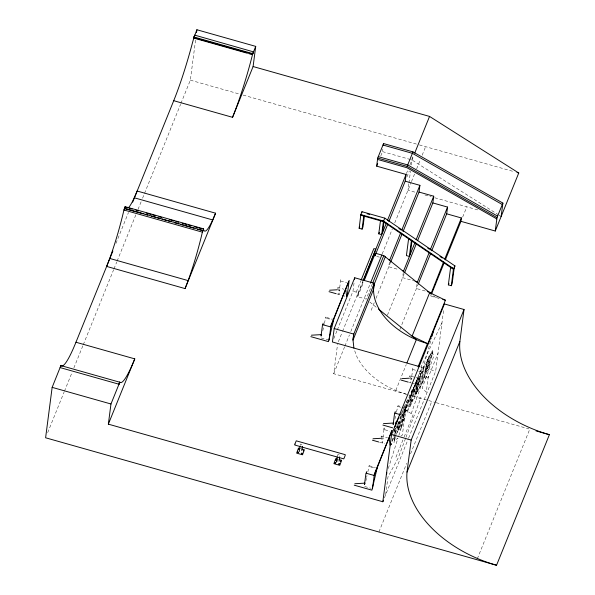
<?xml version="1.0" encoding="UTF-8"?>
<svg xmlns="http://www.w3.org/2000/svg" width="595" height="595" viewBox="0 0 595 595"><rect width="100%" height="100%" fill="white"/><g stroke="black" fill="none" stroke-linecap="round" stroke-linejoin="round"><path stroke-width="0.45" stroke-dasharray="2.98 2.23" d="M441.959 322.899L421.431 366.037L423.335 381.655L415.764 394.173L416.857 379.803L396.486 434.737M397.586 424.852L395.378 434.514M395.787 434.573L395.913 433.443M400.457 415.912L398.635 426.414L396.597 434.186M180.932 103.433L190.348 80.169L195.591 39.835M340.742 279.657L339.262 291.081L339.849 289.631L337.283 289.78M406.028 394.158L333.728 373.72L337.536 344.386M337.305 329.942L352.976 291.215L354.144 282.253M372.396 283.763L366.178 299.129L357.684 296.726L358.205 292.688L352.976 291.215M380.8 155.897L382.526 151.636L382.853 149.114M389.413 261.919L388.78 266.768L398.992 269.654M408.832 183.862L408.006 190.199L416.031 192.46M408.951 182.955L410.476 171.196M411.279 164.986L412.372 156.589M403.306 272.332L402.614 277.649L414.812 281.093M383.998 429.531L382.682 439.608L383.269 438.158L381.566 438.262M385.657 494.787L387.985 476.87L398.144 458.061L405.641 438.195M416.998 284.276L416.448 288.523L425.633 291.126M403.06 413.815L401.142 428.608L396.783 427.374M412.833 368.074L411.353 379.506L411.941 378.056L410.23 378.152M402.889 415.161L420.68 370.291M439.177 298.437L430.713 296.042L431.018 293.714M426.191 377.081L426.28 376.39L425.603 378.532L426.191 377.081L428.147 377.632L438.017 353.259M428.326 376.293L426.258 392.187L422.212 388.148L433.748 356.219L432.052 351.437L403.737 407.731M408.587 438.136L435.689 371.176L443.714 309.37M399.141 421.446L397.103 429.612L398.583 423.737L397.81 424.681L398.509 421.952M391.547 443.461L391.294 444.911L395.467 430.698L394.716 434.424M403.499 408.497L403.031 411.271L403.484 413.332L402.458 414.537L401.618 418.835L401.61 419.49L402.22 419.289L402.094 419.966L400.547 423.194L399.877 427.485L401.595 424.049L404.399 410.446L404.682 406.69M402.614 410.424L398.353 430.23L402.019 411.643M394.902 436.983L394.016 442.353L395.571 435.176M395.303 433.361L396.805 425.693M395.065 428.571L394.277 432.491L395.437 428.348M394.254 436.715L393.83 439.192L394.968 434.952M394.485 429.471L393.221 435.51M397.869 423.29L398.189 421.721M391.979 441.215L393.035 436.366M322.802 330.708L324.201 324.349M324.401 323.442L325.398 318.905M365.828 481.05L366.431 478.328M366.624 477.413L367.026 475.598M367.822 471.969L368.818 467.432M394.894 419.125L396.292 412.774M396.493 411.866L397.981 405.693L401.469 406.675M415.764 394.173L431.524 337.975M388.304 468.488L397.981 438.113L394.277 440.702L396.173 435.585M398.821 435.481L404.704 417.021L402.361 435.064L400.896 436.083M407.188 400.137L404.288 412.127L403.068 420.985L404.853 416.998L406.333 410.081L406.058 410.788C406.088 409.152 409.851 397.482 407.627 399.119M411.234 413.666L433.234 351.013M405.961 437.332L420.955 397.609L416.255 399.364M115.973 243.385L128.498 212.445M47.697 432.61L64.089 392.105M64.439 391.242L72.114 372.284M73.854 367.978L82.928 345.576M83.27 344.713L113.615 269.743M113.965 268.88L116.754 261.986M117.103 261.123L135.943 214.594M138.033 209.425L141.171 201.668M142.569 198.224L180.583 104.296M337.633 288.255L337.923 287.534L344.029 289.252M339.41 292.993L338.823 294.443L337.923 287.534M333.817 338.548L336.956 330.798M356.249 292.138L360.741 281.041M338.354 341.746L342.185 332.278M342.534 331.415L363.047 280.743M406.407 173.599L407.791 170.185M409.866 165.068L413.666 155.682M358.034 294.034L362.868 282.089M357.684 296.726L363.552 282.216M406.921 176.908L409.338 170.936M300.058 445.514L300.646 444.063L302.61 444.614L302.022 446.064M333.728 373.72L344.535 347.004M344.884 346.149L349.421 334.948M350.812 331.497L370.09 284.06M382.198 253.953L392.313 228.971M394.753 222.939L411.115 182.516M411.465 181.661L414.916 173.13M416.641 168.861L420.1 160.33M422.167 155.206L425.626 146.675M371.168 310.293L374.619 301.754M376.003 298.348L390.171 263.332M387.419 315.194L404.355 273.35M337.313 456.038L337.901 454.587L339.864 455.145M399.862 329.489L417.839 285.094M430.713 296.042L431.412 294.324M462.679 217.063L466.83 206.822M395.801 390.402L406.251 364.579M381.06 436.782L381.35 436.053L387.449 437.779M382.838 441.52L382.25 442.97L381.35 436.053M411.785 383.113L418.754 385.084L421.267 368.841L402.473 415.265L400.732 414.774M395.943 457.198L403.827 437.727M404.169 436.879L413.079 414.871L403.336 408.534M384.4 497.881L408.237 438.991M378.911 531.997L406.727 463.274M410.55 453.829L431.762 401.432M477.287 558.846L529.788 429.136M190.348 80.169L239.554 94.077M243.132 95.088L418.471 144.652M419.363 144.905L514.318 171.747M382.526 151.636L411.933 159.943L498.008 214.535M424.942 194.982L431.182 196.744M434.744 197.756L478.261 210.057M376.724 256.393L379.379 257.144M340.571 281.004L346.669 282.729M337.038 293.945L344.921 296.169M326.759 317.514L332.858 319.24M326.469 318.243L331.698 319.723M321.203 337.967L328.18 339.938M420.576 366.907L435.689 371.176M412.662 369.421L417.891 370.901M418.761 371.146L420.501 371.637M410.892 376.196L415.243 377.431M416.121 377.676L417.861 378.167L418.754 385.084M409.129 382.362L410.914 382.868L410.134 376.813M408.698 394.909L435.324 402.436M436.217 402.689L528.895 428.891M402.339 406.921L405.82 407.91L401.432 427.879L400.554 430.059L395.325 428.579M397.683 406.415L401.171 407.404M402.041 407.649L405.53 408.631M384.868 429.776L390.097 431.256M379.573 442.219L384.861 443.714M369.317 465.796L375.415 467.521M370.767 467.015L375.118 468.25M364.631 486.494L370.73 488.22M406.921 394.411L398.881 391.741L391.094 388.356A61.821 40.036 22 0 1 360.741 363.359L357.193 357.409L354.293 349.726M498.788 215.033L501.139 216.52M433.643 295.841L435.614 297.433M369.837 302.074L376.985 307.846M416.232 393.771L416.225 394.158L420.643 373.534L416.232 393.771M406.868 404.622L405.411 412.268L404.288 414.789L405.225 409.077L406.868 404.622M410.81 404.779L410.773 405.21L412.276 399.654L412.752 399.691L412.201 402.644L412.707 401.632L415.771 382.674L410.81 404.779M424.54 376.635L424.614 377.684L427.076 370.261L430.416 353.661L427.255 367.725L425.894 371.548L428.965 356.479L428.296 358.235L424.54 376.635M431.546 355.133L428.839 363.225L427.708 371.101L429.293 368.156L430.118 362.742L428.802 365.717L428.891 365.278L431.635 357.602L432.714 351.169L432.461 349.644L430.832 355.52L431.546 355.133M418.865 377.676L414.224 398.531L416.983 380.755L417.712 378.651L415.935 389.666L418.865 377.676M414.298 390.684L413.577 394.128L414.298 390.684M412.231 389.584L410.23 400.301L413.815 387.672L410.245 405.954L409.784 406.995L411.413 398.509L407.248 412.722L412.231 389.584M424.22 365.769L419.921 386.817L417.653 391.391C419.386 383.254 422.956 375.743 423.655 367.241L424.22 365.769M427.463 359.216L423.164 380.272L420.896 384.846C422.636 376.709 426.198 369.197 426.898 360.696L427.463 359.216"/><path stroke-width="0.89" d="M61.04 365.717L61.002 365.308L52.152 387.36L45.607 437.779L496.55 565.25L549.393 434.685A102.742 66.543 22 0 1 459.868 341.523L464.026 309.497L444.42 303.956L391.57 434.529L382.838 501.749L108.35 424.153L110.968 403.99L119.781 382.228L61.85 365.851M124.682 208.495L125.114 206.666L203.535 228.837L202.412 232.266L203.535 228.837M60.578 366.87L60.958 365.598L60.995 366.022M194.223 36.674L196.9 29.75L255.716 46.38L253.098 66.543L232.548 117.319L173.725 100.696L132.655 202.166M196.543 32.502L196.9 29.75M297.507 452.646L297.597 451.977L297.991 452.319M298.326 452.713L298.415 452.044L297.634 452.438M298.683 449.746L298.764 449.076L299.166 449.418M299.278 451.56L299.947 446.376M301.427 453.754L301.516 453.085L301.91 453.427M301.821 450.66L302.386 446.339M302.245 453.821L302.334 453.152L301.442 453.68M303.42 450.921L303.45 450.4M322.951 324.528L323.13 323.182M329.05 340.184L330.969 325.398L349.176 280.424L347.249 295.209M427.805 343.724L412.082 336.175L429.694 292.651L445.417 300.2L427.805 343.724L419.43 340.965L411.643 337.581A61.821 40.036 22 0 1 381.291 312.583C375.542 304.127 371.875 293.543 374.329 283.309L353.78 334.085L352.991 340.139L373.548 289.363L374.329 283.309L354.724 277.768L334.174 328.544L332.426 341.991L419.683 366.654M348.588 281.874L330.798 326.744M364.482 215.293L362.972 226.94L362.087 229.12L359.149 228.287L360.823 214.609L361.998 211.708L384.764 218.142L454.974 265.943L453.799 268.843L453.323 269.252L383.292 221.578L360.749 215.204L362.362 215.256M361.998 211.708L361.775 212.668M354.494 279.561L354.724 277.768M362.087 229.12L363.835 215.673M335.93 460.277L336.019 459.608L336.413 459.95M337.201 456.908L336.525 462.092L337.112 460.642M388.855 221.541L405.195 181.178L406.065 174.454L376.657 166.139L377.706 158.077L383.574 143.566L412.982 151.881L502.887 203.081L501.139 216.52M339.076 461.192L339.633 456.871M383.403 144.912L383.574 143.566M443.662 261.77L431.018 293.714L383.797 255.605L375.304 253.202L374.954 255.887L387.814 224.114M378.755 233.828L380.503 220.388L383.44 221.214L381.693 234.661L378.755 233.828L379.342 232.377M382.578 232.481L383.976 221.727M389.621 260.305L400.777 232.563M366.379 473.047L366.55 471.709M372.477 488.711L374.396 473.925L392.008 430.401L374.218 475.271M403.417 271.446L415.072 242.291M383.998 429.531L384.169 428.184M411.457 240.283L409.36 256.415L406.415 255.59L408.653 238.379L410.751 239.807M410.238 254.243L411.985 240.797M403.031 231.559L419.021 192.059L419.899 185.335L405.195 181.178M395.043 412.945L395.221 411.599M417.221 282.58L429.136 252.607M417.564 240.722L432.855 202.932L433.725 196.209L419.021 192.059M496.55 565.25A102.742 66.543 22 0 1 407.017 472.088L411.175 440.069L464.026 309.497M431.739 250.74L446.689 213.813L447.559 207.09L432.855 202.932M454.974 265.943L454.357 266.709L452.17 283.517L451.293 285.697L448.347 284.864L450.675 266.984M451.293 285.697L453.472 268.888L451.374 267.46M445.313 259.978L460.954 221.333L461.393 217.971L446.689 213.813M460.954 221.333L495.263 231.031L497.011 217.584L502.887 203.081M253.106 52.836L253.53 51.884L194.647 35.112L192.497 42.676A77.03 9.788 -74.2 0 1 173.725 100.696M252.592 54.353L253.53 51.884M124.169 209.782L124.526 208.116L124.035 210.05M124.913 207.878L125.136 206.696M395.794 424.696L396.277 421.773L394.968 427.017M194.282 36.206L193.739 38.073L247.208 53.193M299.583 449.136L298.809 449.537M336.837 459.667L335.952 460.195M333.728 319.485L328.462 341.634L310.813 336.651M377.156 468.012L371.89 490.161L354.241 485.178M60.638 366.401L60.184 367.606L119 384.236L119.751 381.99L119.811 382.645L119.781 382.228L120.458 382.6A77.03 9.788 -74.2 0 0 134.775 358.874L75.959 342.244A77.03 9.788 -74.2 0 1 61.642 365.977M255.716 46.38L252.778 53.632L251.313 59.307A77.03 9.788 -74.2 0 1 232.548 117.319M432.015 336.22L433.495 330.946M386.371 474.565L386.921 472.832M397.296 421.141L397.676 420.13M185.075 288.59L188.132 280.602A58.198 7.393 -74.2 0 0 202.374 232.154L123.946 209.983A58.198 7.393 -74.2 0 1 109.711 258.438L106.646 266.419L185.075 288.59L215.591 213.196L137.162 191.025L134.262 197.778A58.198 7.393 -74.2 0 1 128.304 207.938M119 384.236L119.454 383.024M399.758 415.228L400.249 414.008M75.959 342.244L112.894 250.993M108.35 424.153L134.775 358.874M376.657 166.139L377.691 163.58M359.149 228.287L359.737 226.836M325.591 317.998L325.889 317.269M453.799 268.843L383.589 221.05L384.764 218.142M361.083 280.186L373.861 248.613L375.824 249.171L363.56 280.379M497.011 217.584L407.114 166.384L412.982 151.881M363.047 280.743L386.378 223.095M387.412 220.537L406.065 174.454M414.7 153.116L429.553 116.427L253.098 66.543M364.244 280.513L375.304 253.202M370.44 283.213L381.834 255.047M372.745 282.908L383.797 255.605M373.221 286.693L385.307 256.824M401.818 229.99L419.899 185.335M390.521 262.477L401.989 234.133M416.113 239.733L433.725 196.209M404.697 272.495L416.515 243.296M430.178 250.026L447.559 207.09M418.181 284.232L430.698 253.314M444.703 259.189L461.393 217.971M431.754 293.469L444.272 262.551M406.95 362.861L416.351 339.626L378.413 308.998M369.019 466.525L369.317 465.796M409.724 376.672L410.014 375.951M448.347 284.864L448.935 283.413M418.069 366.87L427.478 343.635M382.838 501.749L383.463 500.202M495.263 231.031L518.751 172.996L429.553 116.427M407.017 472.088L459.868 341.523M215.591 213.196L212.69 219.942A58.198 7.393 -74.2 0 1 203.527 229.298M396.962 421.208L398.947 417.251M340.63 460.984L340.675 461.452L340.377 461.125M329.608 290.226L337.283 289.78M311.401 335.201L321.642 334.606L321.055 336.056L322.542 324.632L330.381 326.848M401.699 378.643L409.375 378.204M383.492 423.618L393.734 423.03L393.146 424.48L394.634 413.049L399.862 414.529M373.035 438.753L380.711 438.307M354.828 483.72L365.07 483.133L364.482 484.583L365.962 473.159L373.809 475.375M335.245 462.851C336.867 462.91 333.557 462.836 335.178 462.903M336.353 460.002L336.74 460.262M339.165 463.959C337.387 463.877 340.875 464.115 339.098 464.011M193.963 37.002L252.778 53.632M193.792 37.597L252.615 54.227M248.993 53.699L251.67 54.45M516.981 172.498L518.751 172.996M382.987 145.016L412.395 153.332L502.299 204.531M378.294 156.626L407.701 164.934L497.599 216.134M377.706 158.077L407.114 166.384M377.528 159.415L406.935 167.731L496.84 218.93M367.122 213.776L369.726 214.512M360.823 214.609L383.589 221.05M389.108 259.896L389.658 260.045M402.399 270.621L403.484 270.926M134.262 197.778L212.69 219.942M415.682 281.346L417.318 281.807M427.299 291.595L431.152 292.68M125.099 207.127L127.776 207.886M129.561 208.391L132.231 209.142M135.794 210.154L138.471 210.905M146.489 213.174L150.944 214.438M152.729 214.936L155.399 215.695M158.969 216.706L161.639 217.458M169.664 219.726L174.119 220.983M175.897 221.489L178.574 222.247M182.137 223.251L186.592 224.516M188.377 225.014L191.047 225.773M194.617 226.777L197.287 227.535M199.072 228.041L201.742 228.792M124.548 208.384L202.969 230.548M125.404 208.83L143.254 213.821M145.031 214.326L147.709 215.078M151.249 216.141L155.726 217.346M157.489 217.904L160.181 218.61M161.966 219.109L166.422 220.373M168.207 220.879L170.877 221.63M174.424 222.686L178.894 223.899M180.657 224.449L183.357 225.155M185.134 225.661L194.044 228.183M197.592 229.239L202.069 230.451M442.747 299.449L445.417 300.2M329.02 291.676L336.145 293.692M109.711 258.438L188.132 280.602M334.174 328.544L353.78 334.085L352.969 339.626L353.899 348.06M401.112 380.093L408.237 382.109M536.028 430.906L549.393 434.685M382.905 425.068L392.707 427.842M391.57 434.529L411.175 440.069M372.448 440.203L378.68 441.966M300.17 448.578L298.489 448.102L296.645 453.13L302.52 454.788L304.372 449.768L301.851 449.054M337.425 459.109L335.744 458.633L333.892 463.661L339.775 465.32L341.627 460.299L339.105 459.585M52.152 387.36L110.968 403.99M398.851 228.473L401.127 230.012M427.76 248.145L429.293 249.186M439.988 256.467L442.278 258.029M389.197 438.277L390.089 445.186M345.769 289.75L346.662 296.66M294.919 444.093L294.793 445.03L343.806 458.886L345.13 455.621L345.249 454.684L296.236 440.828L294.919 444.093"/></g></svg>
